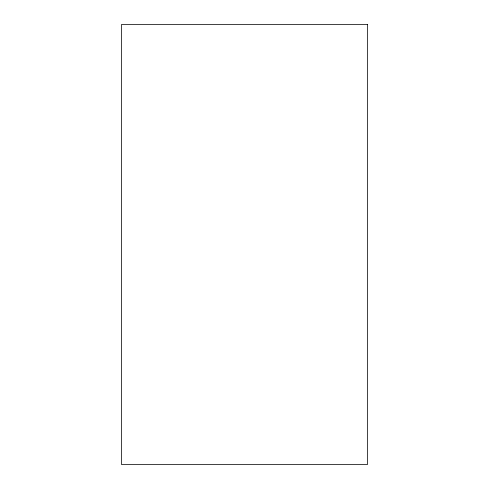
<?xml version="1.0" encoding="UTF-8"?>
<svg xmlns="http://www.w3.org/2000/svg" width="489" height="489" viewBox="0 0 489 489"><rect width="100%" height="100%" fill="white"/><g stroke="black" fill="none" stroke-linecap="round" stroke-linejoin="round"><path stroke-width="0.73" d="M367.471 24.45L121.529 24.45L121.529 464.55L367.471 464.55L367.471 24.45"/></g></svg>
